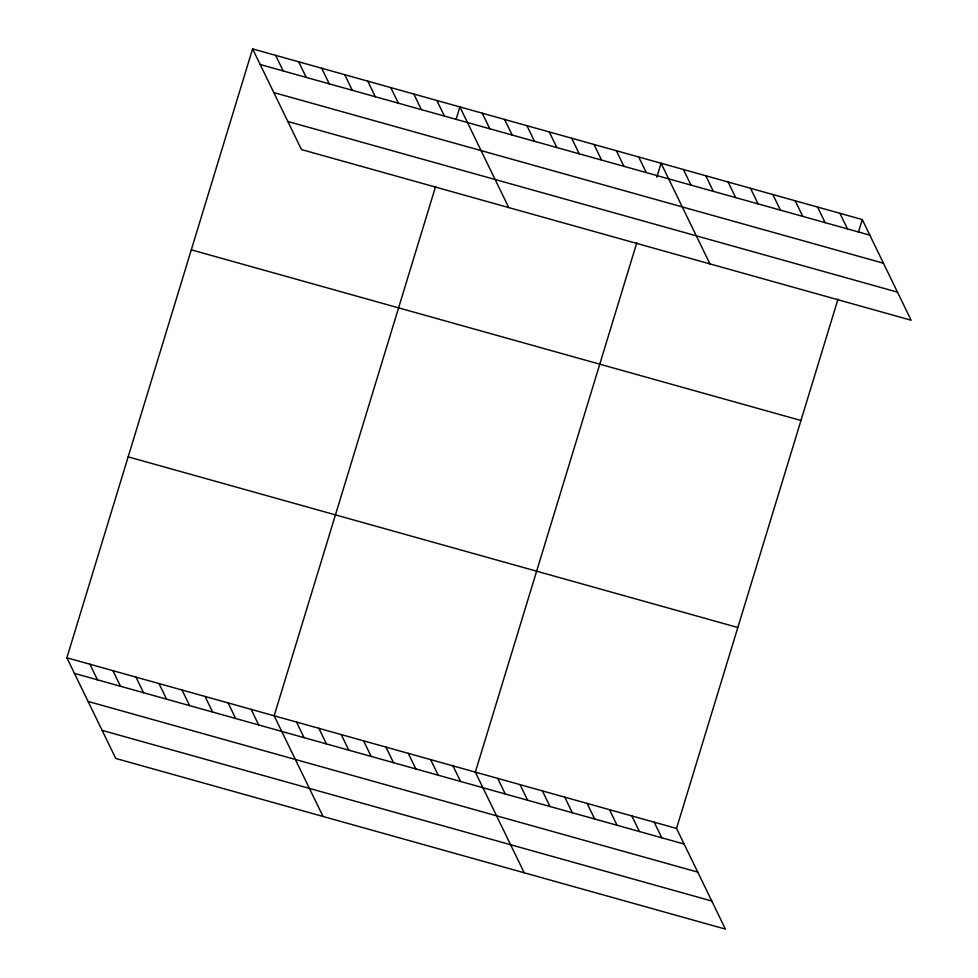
<?xml version="1.0" encoding="UTF-8"?>
<svg xmlns="http://www.w3.org/2000/svg" width="978" height="978" viewBox="0 0 978 978"><rect width="100%" height="100%" fill="white"/><g stroke="black" fill="none" stroke-linecap="round" stroke-linejoin="round"><path stroke-width="1.47" d="M837.999 299.097L676.531 828.439L725.407 929.1L115.746 758.439L66.871 657.778L252.593 48.9L862.254 219.561L911.129 320.222L301.468 149.561L252.593 48.9M435.613 186.456L274.158 715.81L323.033 816.459M456.041 119.487L459.88 106.932L508.756 207.581M636.8 242.776L475.345 772.131L524.22 872.779M656.813 177.201L661.067 163.24L709.942 263.901M858.427 232.128L862.254 219.561M260.16 64.499L869.833 235.16M273.791 92.568L883.464 263.229M287.838 121.48L897.498 292.153M191.297 249.83L800.97 420.491M128.155 456.848L737.828 627.509M66.871 657.778L676.531 828.439M74.438 673.377L684.111 844.038M88.069 701.446L697.742 872.107M102.115 730.37L711.776 901.031M839.906 213.314L847.474 228.901M817.547 207.055L825.126 222.642M795.187 200.796L802.767 216.395M772.84 194.536L780.407 210.136M750.481 188.277L758.06 203.876M728.133 182.018L735.7 197.617M705.774 175.759L713.353 191.358M683.426 169.5L690.994 185.099M638.707 156.993L646.287 172.58M616.36 150.734L623.927 166.333M594.001 144.475L601.58 160.074M571.653 138.216L579.221 153.815M549.294 131.957L556.873 147.556M526.934 125.697L534.514 141.297M504.587 119.438L512.154 135.037M482.227 113.179L489.807 128.778M436.848 100.477L444.415 116.076M413.816 94.035L421.384 109.634M390.784 87.58L398.352 103.179M367.752 81.137L375.32 96.736M344.721 74.695L352.288 90.282M321.689 68.24L329.256 83.839M298.657 61.797L306.224 77.396M654.184 822.192L661.751 837.779M275.625 55.343L283.192 70.942M631.825 815.933L639.404 831.532M609.477 809.674L617.045 825.273M587.118 803.415L594.685 819.014M564.758 797.156L572.338 812.755M542.411 790.896L549.978 806.495M520.051 784.637L527.631 800.236M497.704 778.378L505.271 793.977M452.985 765.872L460.565 781.459M430.638 759.613L438.205 775.212M408.278 753.353L415.858 768.952M385.931 747.094L393.498 762.693M363.571 740.835L371.151 756.434M341.224 734.576L348.791 750.175M318.865 728.317L326.432 743.916M296.505 722.057L304.085 737.656M251.126 709.356L258.693 724.955M228.094 702.913L235.661 718.512M205.062 696.458L212.629 712.057M182.03 690.016L189.598 705.615M158.998 683.573L166.566 699.16M135.966 677.118L143.534 692.717M112.935 670.676L120.502 686.275M89.903 664.221L97.47 679.82"/></g></svg>
